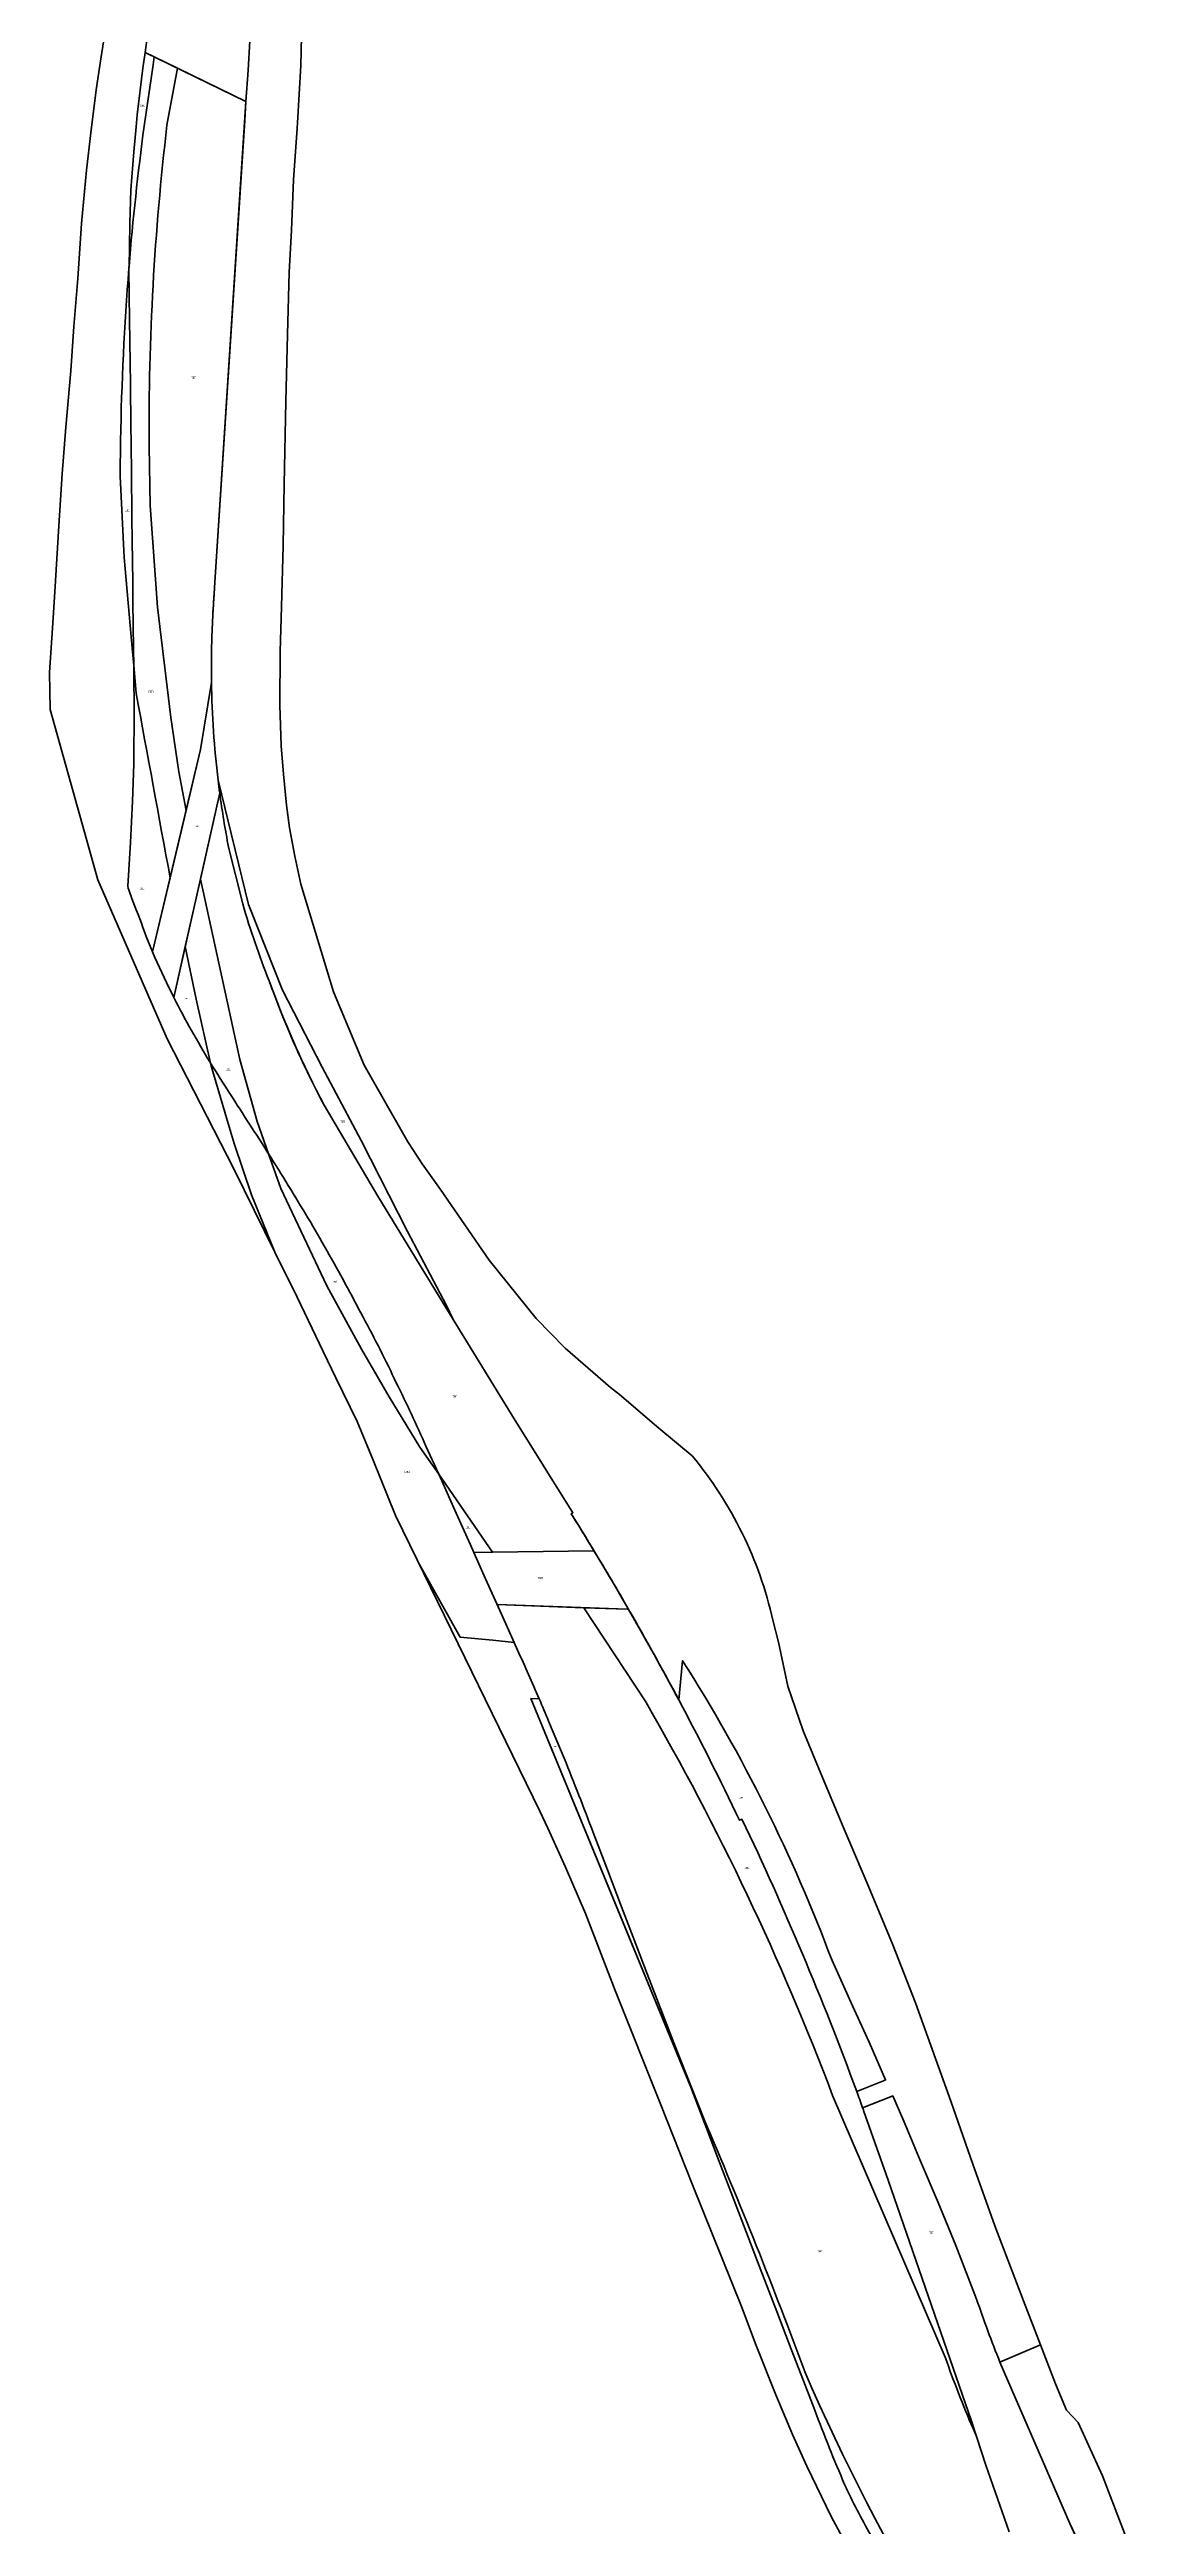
# Model space of a CAD drawing. Extents: x 179752 to 189760, y 650548 to 666271.
# Drawn here: x 179752 to 180340, y 661087 to 662434 of the extents above; entities that cross this region are included whole.
import ezdxf
from ezdxf.enums import TextEntityAlignment as Align

# ---------------------------------------------------------------- set-up
doc = ezdxf.new("R2010")
doc.units = 0
doc.header["$MEASUREMENT"] = 0
doc.layers.add('pcell', color=5, linetype='Continuous', lineweight=0)
doc.layers.add('scellno', color=160, linetype='Continuous', lineweight=0)
doc.styles.add('mvt-nos', font='mvt-nos.shx')

# ---------------------------------------------------------------- blocks, each defined once
blk = doc.blocks.new('Cellno')
at = {"color": 2, "flags": 128}
for points in [[(0.2000000000043656, 0), (-0.1999999999898137, 0)], [(7.275957614183426e-12, 0.2000000000116415), (7.275957614183426e-12, -0.2000000000116415)]]:
    blk.add_lwpolyline(points, dxfattribs=at)
at = {"layer": 'scellno', "const_width": 0.25, "flags": 128}
blk.add_lwpolyline([(-5.70751016074064, -2.800290617306018), (-5.70751016074064, 2.726955216523493), (5.707510160755191, 2.726955216523493), (5.707510160755191, -2.800290617306018), (-5.70751016074064, -2.800290617306018)], close=True, dxfattribs=at)
at = {"layer": 'scellno', "style": 'mvt-nos'}
blk.add_attdef('CELLNO', text='', height=3, dxfattribs=at).set_placement((7.275957614183426e-12, -1.627368912479142), align=Align.CENTER)
at = {"layer": 'scellno', "style": 'mvt-nos', "flags": 1}
for tag, p in [('CODE', (7.275957614183426e-12, -6.044519096263684)), ('AREA', (7.275957614183426e-12, -9.183015685353894))]:
    blk.add_attdef(tag, text='', height=2.5, dxfattribs=at).set_placement(p, align=Align.CENTER)

msp = doc.modelspace()

# ---------------------------------------------------------------- linework, layer by layer
at = {"layer": 'pcell', "color": 160, "lineweight": 53, "flags": 128}
for points in [[(179859.2838522721, 662405.8580274073), (179860.3887022291, 662422.9063815288), (179861.4376814029, 662438.8088230349), (179809.9536527295, 662464.8223246884), (179805.7934224947, 662441.9631441286), (179804.4293217375, 662432.5876181436), (179859.2838522721, 662405.8580274073)], [(179981.3089999999, 661620.9860000001), (179983.1424050904, 661616.8675461261), (179993.3173879371, 661617.020581652), (179964.0460836199, 661659.4173368588), (179964.939, 661657.4360000001), (179973.4989999999, 661638.3060000001), (179981.3089999999, 661620.9860000001)]]:
    msp.add_lwpolyline(points, close=True, dxfattribs=at)
for points in [[(179782.6, 662443.05), (179779.78, 662425.51), (179777.81, 662412.2000000001), (179774.97, 662388.89), (179772.59, 662368.46), (179769.94, 662339.52), (179767.85, 662309.62), (179765.73, 662283.62), (179764, 662259.4400000001), (179761.43, 662228.76), (179759.4, 662203.4400000001), (179757.57, 662175.06), (179755.39, 662139.1900000001), (179754.05, 662119.42), (179752.49, 662095.41), (179752.88, 662075.3), (179778.7301313917, 661982.5760835215), (179816.4472126985, 661896.1001567339), (179834.51, 661860.91), (179852.58, 661825.4500000001), (179874.9635574832, 661780.2649347903), (179862.2190945158, 661811.3318342846), (179852.9391537522, 661839.2140342724), (179850.1763178711, 661848.4295924114), (179840.6403317972, 661880.2372848904), (179840.0236286919, 661882.9708977618, -1.083860148030334e-05), (179839.8989421912, 661883.1679306176), (179839.8988942274, 661883.1680087885, -0.02075767518179178), (179820.0455073479, 661918.7490438957, -0.01220979518697768), (179809.7688972428, 661940.4080059072), (179808.4924969627, 661943.4852815708), (179808.4925333667, 661943.4854352796), (179804.999, 661951.908), (179804.9988983397, 661951.9080045775, 0.0122609449297335), (179797.7688965386, 661971.0080070152, -0.005473865112177247), (179794.9555285944, 661979.1892570049), (179796.5663455919, 662003.0289931133), (179797.6154659125, 662025.5104109428), (179798.2263533124, 662045.5397193525), (179798.4671554003, 662075.5673315836), (179798.315, 662094.27), (179798.2564634151, 662099.2589309997), (179797.4678168279, 662108.6919462264), (179793.0882279427, 662158.0088382824), (179790.9196378368, 662202.2392660604), (179791.0526129643, 662221.564340495), (179791.1103083816, 662221.552607777, -0.01603864645517515), (179795.6312711674, 662315.1921217825), (179795.7052583951, 662316.1077258842), (179795.933, 662326.645), (179796.166, 662339.74), (179796.609, 662357.888), (179798.3331368961, 662378.4774047111), (179799.4999608707, 662392.1569833627), (179800.0466124024, 662398.565801477), (179803.1784725399, 662423.9904752319), (179804.4293217375, 662432.5876181438), (179805.7934224946, 662441.9631441286)], [(179861.4376814029, 662438.8088230347), (179860.3887022291, 662422.9063815288), (179859.283852272, 662405.8580274072), (179858.6100975225, 662395.461674902), (179842.1545704297, 662141.5451577451), (179842.1545375381, 662141.5446496846, 0.00123689116580132), (179841.5271017157, 662131.600980416, 0.003517530006144292), (179840.9931197471, 662121.6519291267), (179840.993075048, 662121.6509470735, 0.01533403640085806), (179840.5240392657, 662090.0001468152, 0.02580594775029718), (179844.1128385667, 662036.8725614611), (179860.5814244209, 661969.2268281505), (179869.9985273904, 661945.5429643239), (179879.076873928, 661922.7110675679), (179900.6061833857, 661880.8101078524), (179921.9007231361, 661840.9366664023), (179946.9966608173, 661791.34545674), (179968.2456618549, 661751.1953876156), (179971.8668442171, 661743.6072879985), (180004.9974049429, 661689.5010369178), (180036.9871017074, 661638.4766507525), (180036.094339653, 661637.9210649268, -0.01713354935334523), (180094.5569647751, 661536.6732768682), (180096.6388224433, 661558.0147459335, -0.05241495164449531), (180177.8653666986, 661395.0064028403), (180189.0817484239, 661370.3359577404), (180198.0124565185, 661350.6050213295), (180207.0011193827, 661330.1098237922), (180205.9030973885, 661329.6709456238), (180191.2583552162, 661323.8174584769, -0.001394377455577415), (180194.5096534777, 661314.8779238346), (180209.6499652672, 661320.9090946482), (180210.8363079463, 661321.3816764181), (180216.8769087951, 661307.6480972274), (180226.0420509672, 661285.9175027472), (180235.5683608986, 661263.3635040664), (180245.0931244912, 661240.0694191341), (180256.4559984244, 661210.8378579951, 0.01354583396891144), (180269.1482838528, 661176.6737301553), (180291.1690126345, 661186.0217736852), (180281.89, 661209.87), (180266.35, 661250.81), (180254.42, 661284.2000000002), (180242.5, 661318.5), (180223.31, 661371.91), (180210.83, 661403.59), (180197.85, 661434.84), (180183.91, 661467.75), (180172.69, 661494.58), (180162.11, 661519.99), (180153.84, 661544.23), (180148.68, 661568.09), (180145.6600000001, 661580.0799999998, 0.1185378175756909), (180101.8, 661669.46), (180083.75, 661684.43), (180062.38, 661702.8), (180057.5, 661706.56), (180032.88, 661728.01), (180016.95, 661744.08), (179991.44, 661775.92), (179964.98, 661814.28), (179954.97, 661828.29), (179947.21, 661840.1), (179923.61, 661881.91), (179906.88, 661921.81), (179889.17, 661980.28), (179885.82, 661995.5), (179882.91, 662010.96), (179881.27, 662023.3200000002), (179879.61, 662040.1900000002), (179878.48, 662055.49), (179877.59, 662077.6900000002), (179877.94, 662106.79), (179878.62, 662131.0700000002), (179879.46, 662164.43), (179879.99, 662197.76), (179880.87, 662242.78), (179881.86, 662279.11), (179882.83, 662312.97), (179883.94, 662335.9500000002), (179885.02, 662363.31), (179887.0799999999, 662391.47), (179887.2411307466, 662394.2585484313), (179889.04, 662425.39), (179889.45, 662441.27)], [(180198.8966626939, 661082.6121136456, -0.02090399222985041), (180184.716667651, 661110.0821036285, -0.01343460061978889), (180168.476740982, 661150.5819041309), (180168.4770000001, 661150.582), (180163.2870000001, 661164.132), (180156.0659074916, 661182.8572372445), (180155.7170000001, 661183.762), (180147.8570000001, 661204.182), (180141.3670000001, 661220.952), (180139.7670000001, 661225.202), (180132.1070000001, 661245.172), (180123.7770000001, 661266.812), (180116.4470000001, 661285.812), (180108.7370000001, 661306.152), (180101.0432343799, 661326.2303730343), (180064.1014868927, 661416.0463835947), (180014.1883334757, 661537.3996118351), (180018.6569759966, 661537.274411581, 0.005413188273090259), (180006.9066577438, 661563.7921253148), (180006.907, 661563.792), (180005.0217634148, 661567.9920697372), (179993.549194785, 661569.131387405), (179975.7087400433, 661570.9030870083), (179953.6774508194, 661610.2647713858), (179953.6769000519, 661610.2658765526), (179952.3398757671, 661612.9487547406), (180019.0049999992, 661476.2000000017), (180023.36, 661466.91), (180032.94, 661445.76), (180043.76, 661420.52), (180060.04, 661378.73), (180084.73, 661316.59), (180102.07, 661272.98), (180128.56, 661206.8), (180136.61, 661185.65), (180147.34, 661158.92), (180156.3, 661137.31), (180164.19, 661119.99), (180177.38, 661092.68), (180190.74, 661067.91)], [(180324.6300427917, 660904.9867523886, -0.06877901562162658), (180163.209373481, 661171.0405469075, 0.01262343880837605), (180108.3445999615, 661308.4786538284), (180091.867, 661350.182), (180077.457, 661387.8420000001), (180069.837, 661407.752), (180063.457, 661424.232), (180055.817, 661444.332), (180047.977, 661464.582), (180047.9766556396, 661464.5821346315, 0.006968606484765031), (180032.2466478041, 661504.9521521163), (180032.247, 661504.952), (180023.777, 661525.212), (180023.776650042, 661525.2121449336, 0.00244554168110263), (180018.6569759967, 661537.2744115808, 0.005413188273114365), (180006.9066577438, 661563.7921253148), (180006.907, 661563.792), (180005.0217634148, 661567.9920697372), (179998.1389998713, 661583.3260002868), (179995.775896678, 661588.5943786146), (179995.775896678, 661588.5943786146), (180042.9122443488, 661586.8566616339), (180076.6256968301, 661535.6502721201, -0.04032585690244153), (180178.1912869656, 661321.6812649922), (180239.3468360829, 661179.3591030346, 0.0180419088917579), (180254.5492045956, 661140.5002866058), (180256.3913979185, 661136.1978940604), (180261.4314346891, 661120.6851509337), (180274.0797469269, 661084.2684633757)], [(180198.8966626939, 661082.6121136456, -0.02090399222986262), (180184.716667651, 661110.0821036285, -0.01343460061978889), (180168.476740982, 661150.5819041309), (180168.4769988839, 661150.5820029139), (180163.2914290003, 661164.1204368107), (180163.290590012, 661164.1226272326), (180163.2870000001, 661164.132), (180156.0659074916, 661182.8572372445), (180155.717, 661183.762), (180147.857, 661204.182), (180141.3670000001, 661220.952), (180139.7670000001, 661225.202), (180132.107, 661245.172), (180123.7770000001, 661266.812), (180116.4470000001, 661285.812), (180108.7370000001, 661306.152), (180101.0432343799, 661326.2303730343), (180100.897, 661326.612), (180091.887, 661350.072), (180091.9095432569, 661350.0743267845), (180108.3445999615, 661308.4786538284), (180108.3445999615, 661308.4786538284, -0.01262343880837201), (180163.2093734854, 661171.0405468917, 0.06877901562164698), (180324.6300427908, 660904.9867523897, 0.02393064710781884)], [(180319.9613430948, 661060.8501932971), (180307.1642308581, 661088.7899838467), (180269.1482838425, 661176.673730152, -0.01354583396891144), (180256.4559984244, 661210.8378579952), (180245.0931244912, 661240.0694191341), (180235.5683608986, 661263.3635040664), (180226.0420509672, 661285.9175027472), (180216.8769087951, 661307.6480972274), (180210.8363079463, 661321.3816764181), (180209.6499652672, 661320.9090946482), (180194.5096535177, 661314.8779238429, -0.0002309898670740241), (180195.0434414355, 661313.3952720277), (180208.3013889517, 661275.588027634), (180253.7050819267, 661144.4661134874), (180261.4314346891, 661120.6851509337), (180274.0797469269, 661084.2684633759)]]:
    msp.add_lwpolyline(points, format="xyb", dxfattribs=at)
for points in [[(179797.0245000026, 662205.1144997684), (179797.3085, 662179.6295), (179797.45, 662167.068), (179797.708, 662144.669), (179797.8445, 662133.7025), (179798.1480000001, 662108.503), (179798.256463415, 662099.2589309997), (179798.2598177663, 662099.2188095463), (179799.5140175208, 662084.2173044627, -0.0009149527560565921), (179818.0336856237, 661983.7710429224), (179826.7057439653, 662020.3870752834), (179822.8237017426, 662041.4145131687), (179818.4141387371, 662070.9175490281), (179811.0959147923, 662130.999627247), (179807.2772265389, 662186.2055776544), (179806.6199186289, 662218.3986296332, -0.03096865966651122), (179816.3361086301, 662393.0982480323), (179822.1101630152, 662423.9720736003), (179809.3932902863, 662430.1687687534), (179808.7831771265, 662425.7432204358), (179803.9155794109, 662392.4038489722, 0.01312709824040981), (179795.7052583953, 662316.1077258842, 0.0001571130757580628), (179795.6312711707, 662315.1921215134), (179795.7995, 662300.451), (179795.949, 662287.351), (179796.0965, 662275.5835000003), (179796.244, 662263.816), (179796.431, 662252.101), (179796.75, 662229.212), (179796.8542799804, 662220.3845416588), (179796.8542800649, 662220.3845345065), (179796.882, 662218.0380000001), (179797.0245000026, 662205.1144997684)], [(179795.7052583951, 662316.1077258843, -0.01312709824040981), (179803.9155794109, 662392.403848972), (179808.7831771265, 662425.7432204357), (179809.3932902863, 662430.1687687534), (179804.4293217375, 662432.5876181436), (179803.1784725399, 662423.9904752319), (179800.0466124024, 662398.5658014768), (179799.4999608705, 662392.156983363), (179798.3331368961, 662378.4774047112), (179796.609, 662357.888), (179796.166, 662339.74), (179795.933, 662326.645), (179795.7052583951, 662316.1077258843)], [(179822.8237017428, 662041.4145131678), (179826.7057439653, 662020.3870752834), (179834.5594215226, 662053.5476584194), (179840.5240392658, 662090.0001468156, -0.01533451262226473), (179840.9931197472, 662121.6519291267), (179841.0984919372, 662123.8562841847), (179841.1734201916, 662125.3266339457), (179841.2252743767, 662126.3072205877), (179841.3331427747, 662128.2692579397), (179841.4173298894, 662129.7415557893), (179841.5928377296, 662132.6881822348), (179841.7758330041, 662135.6375950649), (179841.900790104, 662137.6054649266), (179842.1545704297, 662141.5451577452), (179859.2838522721, 662405.8580274073), (179822.1101630152, 662423.9720736003), (179816.3361086301, 662393.0982480324, 0.03096865966651122), (179806.6199186289, 662218.3986296331), (179807.2772265389, 662186.2055776544), (179811.0959147923, 662130.999627247), (179818.4141387371, 662070.9175490281), (179822.8237017428, 662041.4145131678)], [(179795.6312711676, 662315.1921217846, 0.01603864645517515), (179791.1103083869, 662221.552607763), (179791.0526129643, 662221.564340495), (179790.9196378368, 662202.2392660604), (179793.0882279427, 662158.0088382824), (179797.4678168584, 662108.6919461961), (179798.2564633963, 662099.2589310185), (179798.1480000001, 662108.503), (179797.8445, 662133.7025), (179797.708, 662144.669), (179797.45, 662167.068), (179797.3085, 662179.6295), (179797.0245, 662205.1145), (179796.882, 662218.0380000001), (179796.8542800649, 662220.3845345065), (179796.8542799804, 662220.3845416588), (179796.75, 662229.212), (179796.431, 662252.101), (179796.244, 662263.816), (179796.0965, 662275.5835000003), (179795.949, 662287.351), (179795.7995, 662300.451), (179795.6312711676, 662315.1921217846)], [(179804.999, 661951.908), (179808.4925333668, 661943.4854352797), (179818.0336856232, 661983.7710429205, 0.0009149527560749577), (179799.5140175176, 662084.2173044832), (179798.2598177663, 662099.2188095463), (179798.2564633935, 662099.2589312575), (179798.315, 662094.27), (179798.4671554003, 662075.5673315836), (179798.2263533124, 662045.5397193525), (179797.6154659125, 662025.5104109428), (179796.5663455919, 662003.0289931133), (179794.9555285945, 661979.1892570049, 0.005473865112177247), (179797.7688969213, 661971.0080071711, -0.0122609449297335), (179804.9988983397, 661951.9080045775), (179804.999, 661951.908)], [(179808.4924969627, 661943.4852815708), (179809.7688972428, 661940.4080059072, 0.01220979518697768), (179820.0455072512, 661918.7490437197), (179844.999238947, 662029.8685536522, -0.00341919665510474), (179844.1128385666, 662036.8725614618, -0.02580594775029696), (179840.5240392658, 662090.0001468154), (179834.5594215226, 662053.5476584194), (179808.4924969627, 661943.4852815708)], [(179922.9088993011, 661744.8879989629, -0.01633038785175088), (179940.9593007265, 661709.2255798503), (179940.9593054706, 661709.2255698128, -0.01028061810876352), (179957.129, 661674.7660000002), (179964.0422418074, 661659.4258616493), (179964.0460836199, 661659.4173368588), (179993.3173879372, 661617.0205816518), (180048.4283284331, 661617.8494706913, 0.003451451488665339), (180036.0943396529, 661637.9210649268), (180036.9871017075, 661638.4766507525), (180004.9974049429, 661689.5010369178), (179971.8668442171, 661743.6072879985), (179930.8732362667, 661810.5548553163), (179901.7284860169, 661860.1658903635, -0.03142491010023837), (179874.9124816536, 661919.523215118, -0.004217518973323501), (179871.8869556856, 661927.7335241673, -0.02367993261336368), (179857.4799999999, 661969.5599999999), (179849.8048633164, 662000.3994854237, -0.01446366650262763), (179844.9992389251, 662029.8685535543), (179834.4675278647, 661982.9706151321), (179847.0485648061, 661925.6455389264), (179855.9098772851, 661885.0358361156), (179865.4247414472, 661851.1737688223), (179871.5610673142, 661833.6787327026, -0.004525493702577913), (179882.2689012932, 661816.3779971335), (179882.2688939779, 661816.3780099415, -0.01042257464430569), (179903.2788992327, 661781.0280017752, -0.00903594877278701), (179922.9088993011, 661744.8879989629)], [(179901.7284860168, 661860.1658903635), (179930.8732362668, 661810.5548553162), (179971.866844217, 661743.6072879985), (179968.2456618549, 661751.1953876156), (179946.9966608173, 661791.34545674), (179921.9007231361, 661840.9366664023), (179900.6061833857, 661880.8101078524), (179879.076873928, 661922.7110675679), (179869.9985273904, 661945.5429643239), (179860.5814244209, 661969.2268281505), (179844.1128385667, 662036.8725614611, 0.003419196655049117), (179844.9992389429, 662029.8685536515, 0.01446366650256844), (179849.8048633164, 662000.3994854237), (179857.4799999997, 661969.5599999999, 0.0236799345462934), (179871.886957022, 661927.7335208125, 0.03564715357457131), (179901.7284860168, 661860.1658903635)], [(179840.023628692, 661882.9708977613, 0.001825778828599853), (179861.1489561079, 661849.8579100595), (179861.1489038246, 661849.8579933287, -0.004279434249006977), (179871.5610672937, 661833.6787327606), (179865.4247414472, 661851.1737688223), (179855.9098772851, 661885.0358361156), (179847.0485648061, 661925.6455389264), (179834.4675278647, 661982.9706151321), (179826.2672378735, 661946.4545454783), (179832.1810635701, 661917.7340365918), (179840.023628692, 661882.9708977613)], [(179839.8989421912, 661883.1679306176, 1.083860148030334e-05), (179840.0236286384, 661882.9708978459), (179832.1810635701, 661917.7340365918), (179826.2672378735, 661946.4545454783), (179820.0455073072, 661918.7490439696, 0.02075767518179178), (179839.8988942274, 661883.1680087885), (179839.8989421912, 661883.1679306176)], [(179871.5610673139, 661833.678732703, 0.00427943426215237), (179861.1489038247, 661849.8579933286), (179861.1489561079, 661849.8579100595, -0.001825778832772751), (179840.0236286408, 661882.9708978349), (179840.6403317972, 661880.2372848904), (179850.1763178711, 661848.4295924114), (179852.9391537522, 661839.2140342724), (179862.2190945158, 661811.3318342846), (179874.9708857091, 661780.2470709335), (179887.12, 661755.71), (179901.16, 661726.09), (179908.19, 661711.8), (179919.79, 661688.08), (179928.4, 661667.08), (179940.61, 661637.01), (179952.3398757672, 661612.9487547406), (179953.6769000519, 661610.2658765526), (179953.6774508194, 661610.2647713858), (179975.7087400433, 661570.9030870083), (179993.5491961527, 661569.1313872694), (180005.0217634148, 661567.9920697372), (179998.1389998713, 661583.3260002868), (179989.5089999999, 661602.5660000001), (179983.1424050904, 661616.8675461261), (179981.3089999999, 661620.9860000001), (179973.4989999999, 661638.3060000001), (179964.9389999932, 661657.4360000149), (179964.0422418073, 661659.4258616491), (179953.7852649311, 661674.0827997682), (179937.113766869, 661701.5060837733), (179922.027681936, 661727.4496690574), (179903.1658074892, 661761.9364204842), (179878.1836809594, 661814.7972607198), (179871.5610673139, 661833.678732703)], [(179922.027681936, 661727.4496690574), (179937.113766869, 661701.5060837733), (179953.7852649311, 661674.0827997682), (179964.0422418073, 661659.4258616493), (179957.129, 661674.7660000001, 0.01028061810876352), (179940.9593054706, 661709.2255698128), (179940.9593007265, 661709.2255798501, 0.01633038831042707), (179922.9088987617, 661744.8879999474, 0.00903594877278701), (179903.2788992327, 661781.0280017752, 0.01042257464430569), (179882.2688939779, 661816.3780099415), (179882.2689012932, 661816.3779971335, 0.004525493702679223), (179871.5610673139, 661833.678732703), (179878.1836809594, 661814.7972607198), (179903.1658074892, 661761.9364204842), (179922.027681936, 661727.4496690574)], [(180067.2531953712, 661585.9593141304, 0.005425499950662579), (180048.4283284332, 661617.8494706912), (179993.3173879371, 661617.020581652), (179983.1424050904, 661616.867546126), (179989.5089999999, 661602.5660000001), (179995.775896704, 661588.5943786136), (180066.5788010409, 661585.9841761854), (180067.2531953712, 661585.9593141304)], [(180178.1912869656, 661321.6812649922), (180239.3468360829, 661179.3591030346, 0.0180419088917579), (180254.5492045956, 661140.5002866058), (180256.3913979185, 661136.1978940604), (180253.7050819268, 661144.4661134874), (180208.3013889517, 661275.5880276338), (180195.0434414355, 661313.3952720277, 0.0002309898670740241), (180194.5096535156, 661314.8779238487, 0.001394377455577413), (180191.2583552137, 661323.8174584836, 0.02356128449918179), (180128.8880401628, 661471.8615394076), (180127.6160605208, 661471.2536121851, 0.01073978080227637), (180094.5569647389, 661536.6732768718, 0.008255176098925801), (180067.2531953691, 661585.9593141305), (180066.5788010409, 661585.9841761856), (180042.9122443488, 661586.8566616339), (180076.6256968301, 661535.6502721201, -0.04032585690244153), (180178.1912869656, 661321.6812649922)], [(180191.2583551932, 661323.8174584743), (180205.9030973885, 661329.6709456238), (180207.0011193827, 661330.1098237922), (180198.0124565185, 661350.6050213295), (180189.0817484239, 661370.3359577404), (180177.8653666947, 661395.0064028493, 0.05241495164449531), (180096.6388224433, 661558.0147459335), (180094.5569647698, 661536.6732768139, -0.01073978080227637), (180127.6160605209, 661471.2536121852), (180128.888040163, 661471.8615394076, -0.02356128449918179), (180191.2583551932, 661323.8174584743)], [(180101.0432343799, 661326.2303730343), (180100.897, 661326.612), (180091.8870000001, 661350.072), (180091.9095432569, 661350.0743267845), (180091.867, 661350.182), (180077.457, 661387.8420000003), (180069.837, 661407.752), (180063.457, 661424.232), (180055.817, 661444.332), (180047.977, 661464.582), (180047.9766556396, 661464.5821346315, 0.006968606484765031), (180032.2466478041, 661504.9521521163), (180032.247, 661504.952), (180023.777, 661525.212), (180023.776650042, 661525.2121449339, 0.00244554168110263), (180018.6569759968, 661537.2744115808), (180014.1883334757, 661537.3996118351), (180101.0432343799, 661326.2303730343)]]:
    msp.add_lwpolyline(points, format="xyb", close=True, dxfattribs=at)
msp.add_lwpolyline([(180340.0906456666, 661075.0410942318), (180324.986831935, 661114.7799051928), (180311.610311395, 661143.879503586), (180305.37, 661150.46), (180299.43, 661164.79), (180291.1690126345, 661186.0217736852), (180269.1482838527, 661176.6737301553), (180307.1642308581, 661088.7899838467), (180317.9701363409, 661065.8916535839)], dxfattribs=at)

# ---------------------------------------------------------------- block references
at = {"layer": 'scellno', "ltscale": 0.2205224999999998}
for p, xscale, yscale, zscale, rotation, values in [((179803.1774186145, 662403.7853374807), 0.2205224999999998, 0.2205224999999998, 0.2205224999999998, 3.86495319418738e-11, {'CELLNO': '212'}), ((179907.4130298053, 661764.2252796991), 0.2205225, 0.2205225, 0.2205225, 359.9999999993927, {'CELLNO': '501'}), ((179972.7376055695, 661701.6531523954), 0.2205225, 0.2205225, 0.2205225, 359.9999999995682, {'CELLNO': '216'}), ((179946.8865825863, 661660.8139145873), 0.2205225, 0.2205225, 0.2205225, 359.9999999993532, {'CELLNO': '416'}), ((179979.9326024537, 661630.7302767386), 0.2205224999999999, 0.2205224999999999, 0.2205224999999999, 359.9999999993814, {'CELLNO': '311'}), ((180027.428729587, 661511.4310596858), 0.2205225, 0.2205225, 0.2205225, 359.9999999994177, {'CELLNO': '417'}), ((180128.6974101016, 661483.5455603716), 0.2205225, 0.2205225, 0.2205225, 1.990248074204957e-09, {'CELLNO': '610'}), ((180131.6008499935, 661445.4978807714), 0.2205225, 0.2205225, 0.2205225, 359.9999999992703, {'CELLNO': '217'}), ((180231.8276675121, 661246.8681233507), 0.2205225, 0.2205225, 0.2205225, 359.9999999993301, {'CELLNO': '611'})]:
    msp.add_blockref('Cellno', p, dxfattribs=dict(at, xscale=xscale, yscale=yscale, zscale=zscale, rotation=rotation)).add_auto_attribs(values)
at = {"layer": 'scellno', "ltscale": 0.2205224999999999}
for p, xscale, yscale, zscale, rotation, values in [((179830.795314581, 662255.5535250285), 0.2205225, 0.2205225, 0.2205225, 359.9999999993788, {'CELLNO': '213'}), ((179794.8106511334, 662183.7221914832), 0.2205225000000001, 0.2205225000000001, 0.2205225000000001, 2.23229081306223e-11, {'CELLNO': '415'}), ((179807.5459202968, 662084.8309133279), 0.2205225, 0.2205225, 0.2205225, 2.4167225285979e-11, {'CELLNO': '309'}), ((179832.6961552342, 662011.7765077485), 0.2205225, 0.2205225, 0.2205225, 1.235343416953888e-09, {'CELLNO': '809'}), ((179802.7142713839, 661978.0282355587), 0.2205225000000001, 0.2205225000000001, 0.2205225000000001, 1.972139331617488e-11, {'CELLNO': '214'}), ((179827.016545305, 661918.1431160686), 0.2205225, 0.2205225, 0.2205225, 4.617102868884165e-12, {'CELLNO': '215'}), ((179849.6283756054, 661879.7606373795), 0.2205225, 0.2205225, 0.2205225, 359.9999999999925, {'CELLNO': '310'}), ((179911.7775305199, 661850.9790536753), 0.2205225, 0.2205225, 0.2205225, 359.9999999999895, {'CELLNO': '609'}), ((180019.3762660074, 661602.8819522305), 0.2205225, 0.2205225, 0.2205225, 359.9999999997931, {'CELLNO': '810'}), ((180171.2997330099, 661236.7055757749), 0.2205224999999999, 0.2205224999999999, 0.2205224999999999, 3.525872871040275e-10, {'CELLNO': '312'})]:
    msp.add_blockref('Cellno', p, dxfattribs=dict(at, xscale=xscale, yscale=yscale, zscale=zscale, rotation=rotation)).add_auto_attribs(values)

doc.saveas('drawing.dxf')
